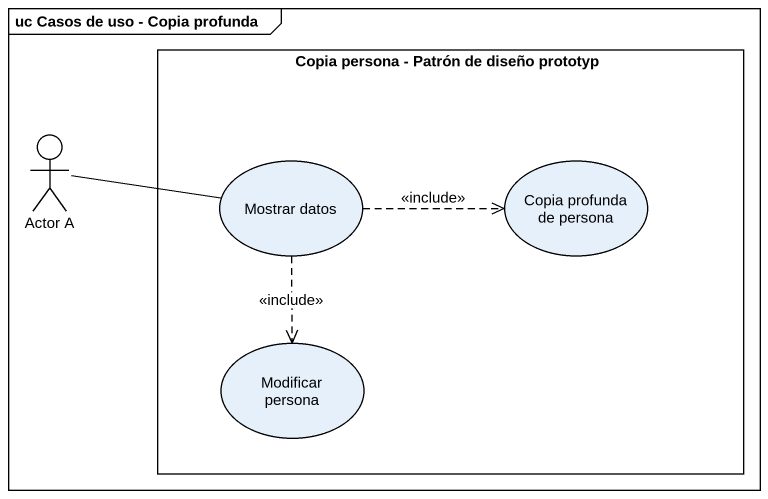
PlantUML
@startuml
mainframe uc Casos de uso - Copia profunda
rectangle "Copia persona - Patrón de diseño prototyp" as Copia_persona_Patrón_de {
  usecase "Mostrar datos" as Mostrar_datos
  usecase "Copia profunda de persona" as Copia_profunda_de_persona
  usecase "Modificar persona" as Modificar_persona
}
actor "Actor A" as Actor_A
Actor_A -right- Mostrar_datos
Mostrar_datos .right.> Copia_profunda_de_persona : <<include>>
Mostrar_datos ..> Modificar_persona : <<include>>
@enduml
